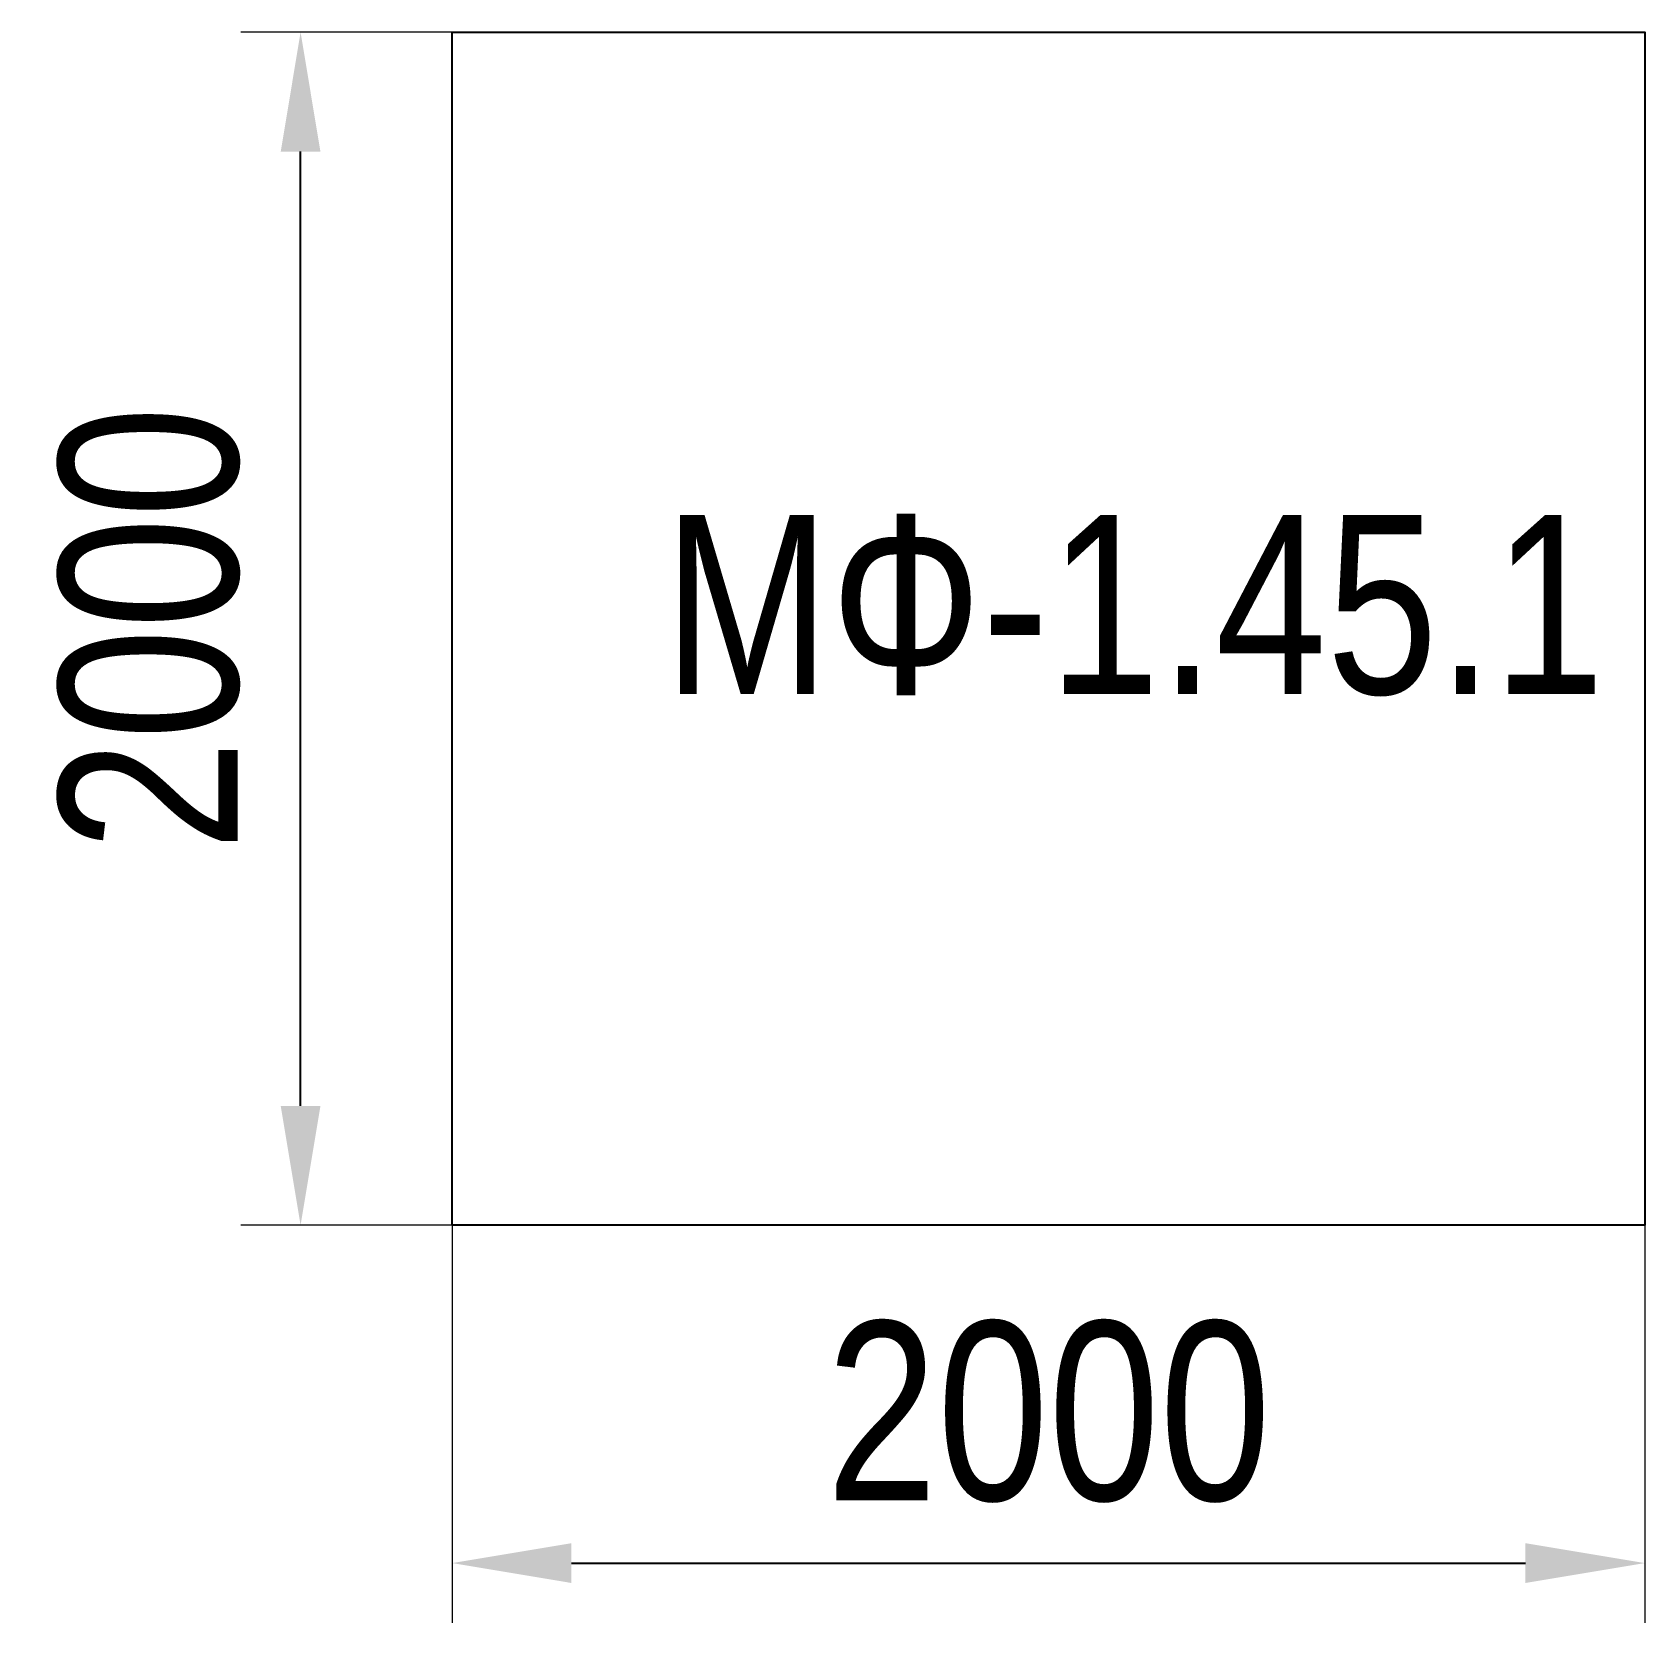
# Model space of a CAD drawing. Header units: millimetres. Extents: x -1631 to 1073, y -1701 to 965.
import ezdxf

# ---------------------------------------------------------------- set-up
doc = ezdxf.new("R2010")
doc.units = ezdxf.units.MM
for name, color, linetype in [('DIKOM_АРТИКУЛ', 7, 'Continuous'), ('DIKOM_ОБЪЕКТ', 7, 'Continuous'), ('DIKOM_РАЗМЕР_ОБЪЕКТА', 7, 'Continuous')]:
    doc.layers.add(name, color=color, linetype=linetype)
doc.styles.add('style1', font='arial.ttf', dxfattribs={"width": 0.8})
doc.dimstyles.new('1-50', dxfattribs={"dimtxt": 300, "dimasz": 200, "dimexe": 100, "dimexo": 0, "dimgap": 100, "dimtad": 1, "dimdec": 0, "dimtxsty": 'style1', "dimcen": 0, "dimclrd": 7, "dimclre": 7, "dimadec": 1, "dimazin": 2, "dimtfac": 1, "dimtdec": 0, "dimtmove": 0, "dimatfit": 3, "dimfxl": 0, "dimlwd": 25, "dimlwe": 18, "dimarcsym": 0})

# ---------------------------------------------------------------- blocks, each defined once
blk = doc.blocks.new('*D11')
at = {"layer": 'Defpoints', "color": 0, "transparency": 16777216}
for p in [(-926.9, -1034.8), (1073.1, -1034.8), (1073.1, -1601.3)]:
    blk.add_point(p, dxfattribs=at)
at = {"layer": 'DIKOM_РАЗМЕР_ОБЪЕКТА', "color": 7, "lineweight": 18, "transparency": 16777216}
for p, q in [((-926.9, -1034.8), (-926.9, -1701.3)), ((1073.1, -1034.8), (1073.1, -1701.3))]:
    blk.add_line(p, q, dxfattribs=at)
at = {"layer": 'DIKOM_РАЗМЕР_ОБЪЕКТА', "color": 7, "lineweight": 25, "transparency": 16777216}
blk.add_line((-726.9, -1601.3), (873.1, -1601.3), dxfattribs=at)
at = {"layer": 'DIKOM_РАЗМЕР_ОБЪЕКТА', "color": 7, "transparency": 16777216}
for points in [[(-726.9, -1568), (-726.9, -1634.7), (-926.9, -1601.3)], [(873.1, -1568), (873.1, -1634.7), (1073.1, -1601.3)]]:
    blk.add_solid(points, dxfattribs=at)
at = {"layer": 'DIKOM_РАЗМЕР_ОБЪЕКТА', "color": 0, "transparency": 16777216, "insert": (73.1, -1348.2), "char_height": 300, "attachment_point": 5, "style": 'style1'}
blk.add_mtext('2000', dxfattribs=at)
blk = doc.blocks.new('*D12')
at = {"layer": 'Defpoints', "color": 0, "transparency": 16777216}
for p in [(-1181.2, 965.2), (-926.9, 965.2), (-926.9, -1034.8)]:
    blk.add_point(p, dxfattribs=at)
at = {"layer": 'DIKOM_РАЗМЕР_ОБЪЕКТА', "color": 7, "lineweight": 18, "transparency": 16777216}
for p, q in [((-926.9, 965.2), (-1281.2, 965.2)), ((-926.9, -1034.8), (-1281.2, -1034.8))]:
    blk.add_line(p, q, dxfattribs=at)
at = {"layer": 'DIKOM_РАЗМЕР_ОБЪЕКТА', "color": 7, "lineweight": 25, "transparency": 16777216}
blk.add_line((-1181.2, -834.8), (-1181.2, 765.2), dxfattribs=at)
at = {"layer": 'DIKOM_РАЗМЕР_ОБЪЕКТА', "color": 7, "transparency": 16777216}
for points in [[(-1214.5, 765.2), (-1147.9, 765.2), (-1181.2, 965.2)], [(-1214.5, -834.8), (-1147.9, -834.8), (-1181.2, -1034.8)]]:
    blk.add_solid(points, dxfattribs=at)
at = {"layer": 'DIKOM_РАЗМЕР_ОБЪЕКТА', "color": 0, "transparency": 16777216, "insert": (-1434.4, -34.8), "char_height": 300, "attachment_point": 5, "rotation": 90, "style": 'style1'}
blk.add_mtext('2000', dxfattribs=at)

msp = doc.modelspace()

# ---------------------------------------------------------------- linework, layer by layer
at = {"layer": 'DIKOM_ОБЪЕКТ'}
msp.add_lwpolyline([(-926.9, 965.2), (1073.1, 965.2), (1073.1, -1034.8), (-926.9, -1034.8)], close=True, dxfattribs=at)

# ---------------------------------------------------------------- texts
at = {"layer": 'DIKOM_АРТИКУЛ', "color": 7, "insert": (-572.3, 155.8), "char_height": 300, "width": 5405.477, "attachment_point": 1, "style": 'style1'}
msp.add_mtext('МФ-1.45.1', dxfattribs=at)

# ---------------------------------------------------------------- dimensions: what is measured, and where the dimension line sits
at = {"layer": 'DIKOM_РАЗМЕР_ОБЪЕКТА'}
dim = msp.add_linear_dim(base=(-1181.2, 965.2), p1=(-926.9, -1034.8), p2=(-926.9, 965.2), angle=90, dimstyle='1-50', dxfattribs=at)
dim.commit()
dim.dimension.update_dxf_attribs({"geometry": '*D12', "text_midpoint": (-1434.4, -34.8)})
dim = msp.add_linear_dim(base=(1073.1, -1601.3), p1=(-926.9, -1034.8), p2=(1073.1, -1034.8), dimstyle='1-50', dxfattribs=at)
dim.commit()
dim.dimension.update_dxf_attribs({"geometry": '*D11', "text_midpoint": (73.1, -1348.2)})

doc.saveas('drawing.dxf')
